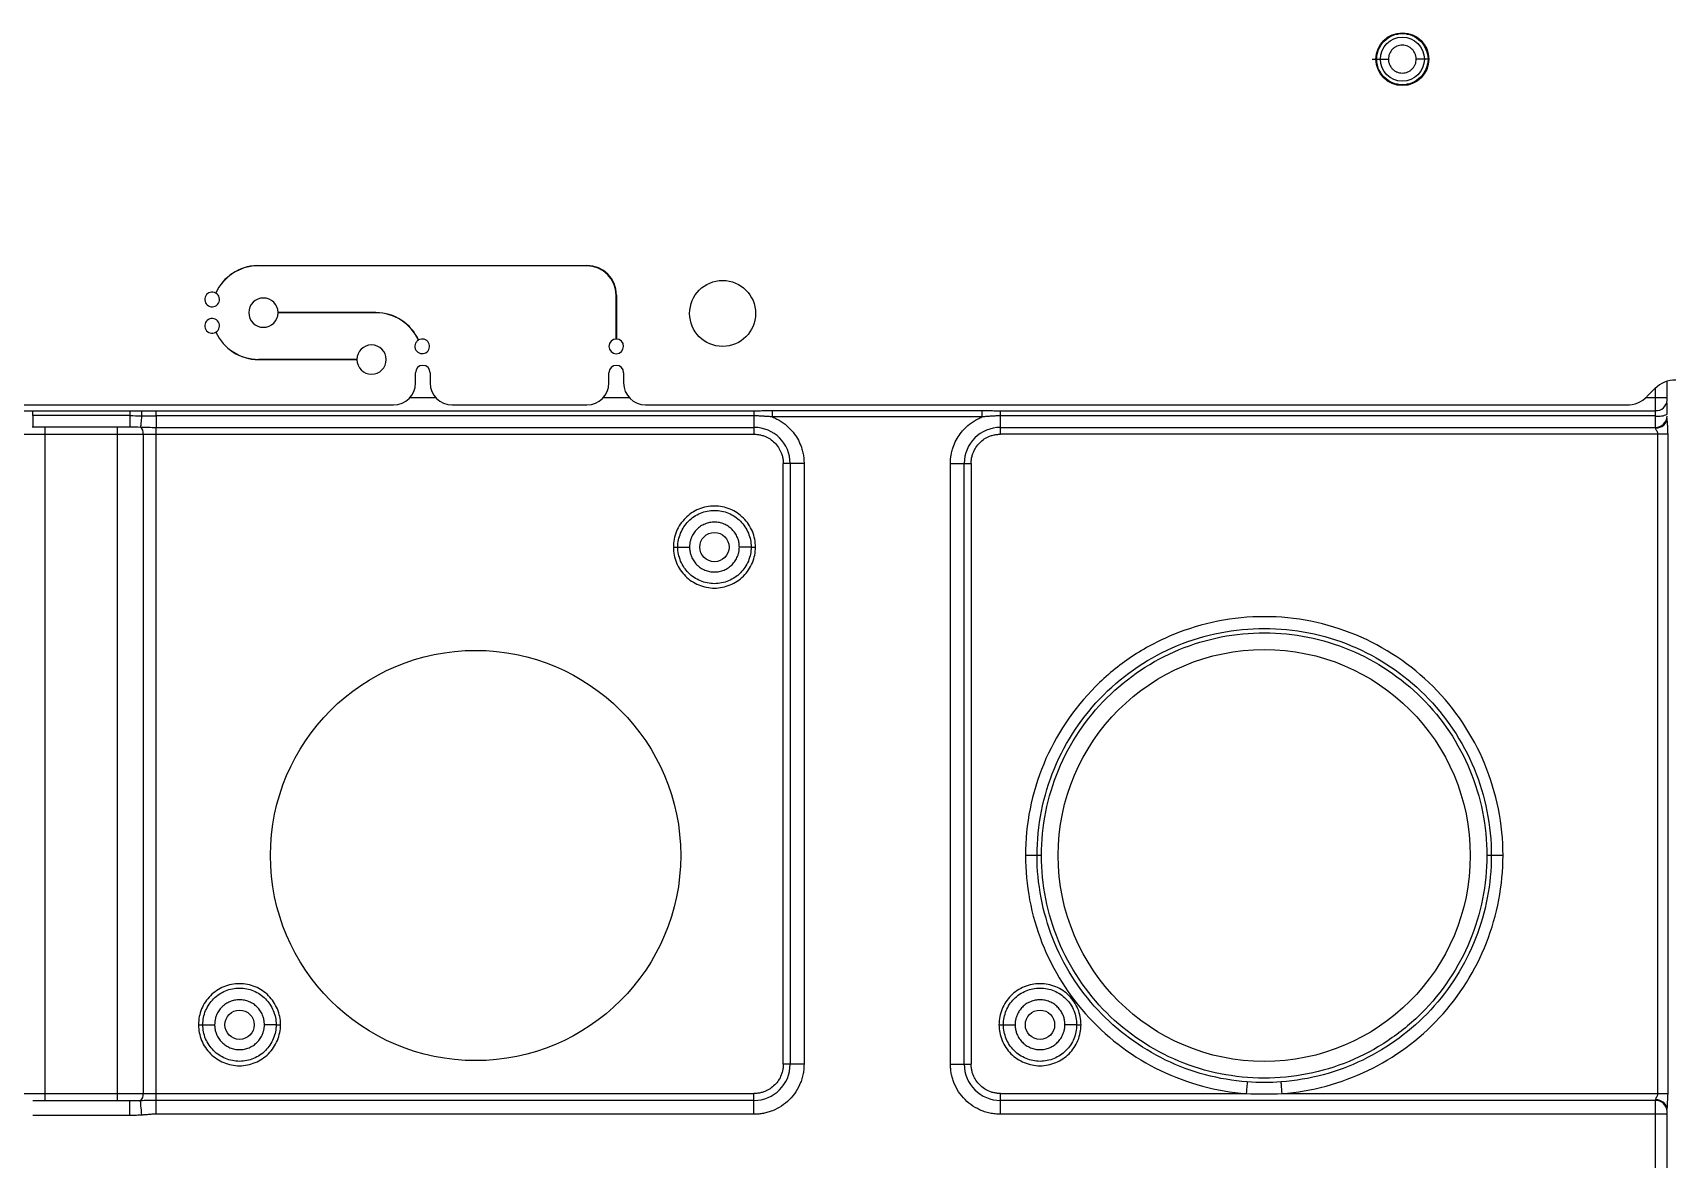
# Model space of a CAD drawing. Header units: millimetres. Extents: x -1 to 1576, y 30 to 633.
# Drawn here: x 679.6 to 791.5, y 482.1 to 559 of the extents above; entities that cross this region are included whole.
import ezdxf

# ---------------------------------------------------------------- set-up
doc = ezdxf.new("R2010")
doc.units = ezdxf.units.MM

msp = doc.modelspace()

# ---------------------------------------------------------------- linework, layer by layer
at = {"color": 7, "linetype": 'Continuous', "lineweight": 25}
for p, q in [((694.95, 543.08), (717.46, 543.08)), ((717.46, 543.07), (694.95, 543.07)), ((719.46, 538.07), (719.46, 541.07)), ((719.47, 541.07), (719.47, 538.07)), ((696.38, 539.88), (703.06, 539.88)), ((703.06, 539.87), (696.38, 539.87)), ((695.04, 536.68), (701.76, 536.68)), ((701.76, 536.67), (695.04, 536.67)), ((705.76, 535.07), (705.76, 535.77)), ((706.76, 535.77), (706.76, 535.07)), ((718.96, 535.07), (718.96, 535.77)), ((719.96, 535.77), (719.96, 535.07)), ((789.82, 534.16), (790.35, 534.69)), ((790.38, 531.99), (790.38, 534.72)), ((791.18, 533.89), (791.18, 535.19)), ((613.82, 533.57), (704.26, 533.57)), ((705.38, 534.07), (707.14, 534.07)), ((708.26, 533.57), (717.46, 533.57)), ((718.58, 534.07), (720.34, 534.07)), ((721.46, 533.57), (788.41, 533.57)), ((789.73, 534.07), (791.18, 534.07)), ((679.64, 533.17), (686.26, 533.17)), ((679.64, 532.84), (679.64, 533.17)), ((686.26, 532.84), (679.64, 532.84)), ((688.05, 533.18), (728.86, 533.18)), ((728.86, 532.82), (688.05, 532.82)), ((728.86, 532.82), (728.86, 531.57)), ((730.12, 533.19), (744.42, 533.19)), ((744.42, 532.75), (730.12, 532.75)), ((745.68, 533.18), (790.38, 533.18)), ((790.38, 532.82), (745.68, 532.82)), ((745.68, 531.57), (745.68, 532.82)), ((637.04, 531.57), (728.86, 531.57)), ((679.59, 532.07), (679.64, 532.08)), ((679.64, 532.07), (686.26, 532.07)), ((680.47, 532.07), (680.47, 486.07)), ((685.43, 486.07), (685.43, 532.07)), ((686.26, 532.09), (686.36, 532.07)), ((687.18, 531.57), (687.18, 486.57)), ((688.05, 532.04), (728.86, 532.04)), ((688.05, 486.1), (688.05, 532.04)), ((745.68, 532.04), (790.38, 532.04)), ((790.53, 531.57), (745.68, 531.57)), ((790.53, 531.57), (790.53, 486.57)), ((791.24, 486.57), (791.24, 531.57)), ((732.28, 529.57), (730.86, 529.57)), ((730.86, 488.57), (730.86, 529.57)), ((731.33, 529.57), (731.33, 488.57)), ((732.28, 529.57), (732.28, 488.57)), ((742.27, 488.57), (742.27, 529.57)), ((742.27, 529.57), (743.68, 529.57)), ((743.21, 488.57), (743.21, 529.57)), ((743.68, 529.57), (743.68, 488.57)), ((732.28, 488.57), (730.86, 488.57)), ((742.27, 488.57), (743.68, 488.57)), ((637.04, 486.57), (728.86, 486.57)), ((728.86, 485.16), (728.86, 486.57)), ((745.68, 485.16), (745.68, 486.57)), ((745.68, 486.57), (762.46, 486.57)), ((764.9, 486.57), (790.53, 486.57)), ((686.26, 486.07), (679.64, 486.07)), ((686.31, 486.07), (686.26, 486.07)), ((728.86, 486.1), (688.05, 486.1)), ((790.38, 486.1), (745.68, 486.1)), ((790.38, 477.97), (790.38, 486.15)), ((791.18, 485.48), (791.2, 485.73)), ((791.18, 478.78), (791.18, 485.35)), ((686.26, 485.07), (679.64, 485.07)), ((728.86, 485.16), (688.05, 485.16)), ((791.18, 485.16), (745.68, 485.16))]:
    msp.add_line(p, q, dxfattribs=at)
for centre, radius in [((773.11, 557.17), 1.8), ((726.72, 539.82), 2.25), ((709.86, 502.82), 14), ((763.68, 502.82), 14.06)]:
    msp.add_circle(centre, radius, dxfattribs=at)
at = {"color": 141}
for centre, radius in [((773.11, 557.17), 1.5), ((726.16, 523.87), 1), ((693.75, 491.27), 1), ((748.38, 491.27), 1)]:
    msp.add_circle(centre, radius, dxfattribs=at)
at = {"color": 7, "linetype": 'Continuous', "lineweight": 25}
for centre, radius, start, end in [((695.04, 539.87), 3.21, 91.5822, 155.3856), ((695.04, 539.87), 3.2, 91.5847, 155.403), ((717.46, 541.07), 2.01, 0, 90), ((717.46, 541.07), 1.99, 360, 90), ((691.88, 540.77), 0.5, 60.3991, 59.2477), ((695.38, 539.87), 1, 0.2862, 359.7133), ((691.88, 538.97), 0.5, 300.73, 299.5792), ((703.06, 536.67), 3.2, 24.6158, 89.9998), ((703.06, 536.67), 3.19, 24.5983, 89.9998), ((695.04, 539.87), 3.2, 204.6089, 269.9998), ((695.04, 539.87), 3.19, 204.5914, 269.9998), ((706.22, 537.57), 0.5, 120.7513, 119.6), ((719.46, 537.57), 0.5, 90.573, 89.427), ((702.76, 536.67), 1, 180.286, 179.7136), ((706.26, 535.77), 0.5, 360, 180), ((719.46, 535.77), 0.5, 360, 180), ((704.26, 535.07), 1.5, 270, 360), ((708.26, 535.07), 1.5, 180, 270), ((717.46, 535.07), 1.5, 270, 360), ((721.46, 535.07), 1.5, 180, 270), ((791.77, 533.27), 2, 90, 135), ((788.41, 535.57), 2, 270, 315), ((790.42, 533.94), 0.76, 266.9135, 356.5385), ((790.58, 534.11), 1.31, 261.4434, 297.6213), ((790.4, 532.82), 0.778, 268.3635, 358.2642), ((686.62, 531.65), 0.562, 352.1767, 47.5651), ((728.86, 529.57), 2.47, 0, 90), ((745.68, 529.57), 2.47, 90, 180), ((728.86, 488.57), 2.47, 270, 360), ((745.68, 488.57), 2.47, 180, 270), ((686.62, 486.5), 0.562, 312.435, 7.8232), ((790.4, 485.32), 0.778, 1.7358, 91.6365)]:
    msp.add_arc(centre, radius, start, end, dxfattribs=at)
for points, knots in [([(771.36, 557.17), (771.36, 557.4), (771.4, 557.63), (771.58, 558.05), (771.71, 558.25), (772.03, 558.57), (772.22, 558.7), (772.65, 558.88), (772.88, 558.92), (773.34, 558.92), (773.56, 558.88), (773.99, 558.7), (774.18, 558.57), (774.51, 558.25), (774.63, 558.05), (774.81, 557.63), (774.86, 557.4), (774.86, 557.17)], [0, 0, 0, 0, 0.125, 0.125, 0.25, 0.25, 0.375, 0.375, 0.5, 0.5, 0.625, 0.625, 0.75, 0.75, 0.875, 0.875, 1, 1, 1, 1]), ([(774.06, 557.17), (774.06, 557.2), (774.05, 557.27), (774.04, 557.36), (774.02, 557.45), (773.97, 557.57), (773.9, 557.7), (773.78, 557.85), (773.64, 557.97), (773.42, 558.09), (773.11, 558.15), (772.79, 558.09), (772.57, 557.97), (772.43, 557.85), (772.31, 557.7), (772.22, 557.54), (772.17, 557.36), (772.16, 557.24), (772.16, 557.17)], [0, 0, 0, 0, 0.031457, 0.062629, 0.093823, 0.125343, 0.187791, 0.250424, 0.312874, 0.375501, 0.500073, 0.624645, 0.687092, 0.749723, 0.812175, 0.874803, 0.937354, 1, 1, 1, 1]), ([(771.06, 557.17), (771.13, 557.17), (771.21, 557.17), (771.32, 557.17), (771.36, 557.17), (771.36, 557.17)], [0, 0, 0, 0, 0.5, 0.5, 1, 1, 1, 1]), ([(771.06, 557.17), (771.13, 557.17), (771.21, 557.17), (771.32, 557.17), (771.36, 557.17), (771.36, 557.17)], [0, 0, 0, 0, 0.5, 0.5, 1, 1, 1, 1]), ([(771.36, 557.17), (771.36, 557.17), (771.44, 557.17), (771.74, 557.17), (771.95, 557.17), (772.16, 557.17)], [0, 0, 0, 0, 0.5, 0.5, 1, 1, 1, 1]), ([(774.86, 557.17), (774.86, 556.94), (774.81, 556.71), (774.63, 556.29), (774.51, 556.1), (774.18, 555.77), (773.99, 555.64), (773.56, 555.47), (773.34, 555.42), (772.88, 555.42), (772.65, 555.47), (772.22, 555.64), (772.03, 555.77), (771.71, 556.1), (771.58, 556.29), (771.4, 556.71), (771.36, 556.94), (771.36, 557.17)], [0, 0, 0, 0, 0.125, 0.125, 0.25, 0.25, 0.375, 0.375, 0.5, 0.5, 0.625, 0.625, 0.75, 0.75, 0.875, 0.875, 1, 1, 1, 1]), ([(772.16, 557.17), (772.16, 557.14), (772.16, 557.08), (772.17, 556.99), (772.2, 556.9), (772.24, 556.78), (772.31, 556.64), (772.43, 556.5), (772.57, 556.38), (772.79, 556.26), (773.11, 556.2), (773.42, 556.26), (773.64, 556.38), (773.78, 556.5), (773.9, 556.64), (773.99, 556.81), (774.05, 556.99), (774.05, 557.11), (774.06, 557.17)], [0, 0, 0, 0, 0.031456, 0.062628, 0.09382, 0.12534, 0.187786, 0.250416, 0.312865, 0.375491, 0.500071, 0.624648, 0.687096, 0.749729, 0.81218, 0.874806, 0.937355, 1, 1, 1, 1]), ([(774.86, 557.17), (774.86, 557.17), (774.77, 557.17), (774.47, 557.17), (774.27, 557.17), (774.06, 557.17)], [0, 0, 0, 0, 0.5, 0.5, 1, 1, 1, 1]), ([(791.18, 532.95), (791.18, 533.05), (791.18, 533.25), (791.18, 533.51), (791.18, 533.65), (791.18, 533.72)], [0, 0, 0, 0, 0.339401, 0.679099, 1, 1, 1, 1]), ([(678.85, 533.18), (678.97, 533.18), (679.23, 533.17), (679.49, 533.17), (679.64, 533.17)], [0, 0, 0, 0, 0.452244, 1, 1, 1, 1]), ([(679.64, 532.84), (679.64, 532.62), (679.64, 532.43), (679.64, 532.15), (679.64, 532.07), (679.64, 532.07)], [0, 0, 0, 0, 0.5, 0.5, 1, 1, 1, 1]), ([(686.26, 533.17), (686.41, 533.17), (686.67, 533.17), (686.93, 533.18), (687.05, 533.18)], [0, 0, 0, 0, 0.548125, 1, 1, 1, 1]), ([(686.26, 532.84), (686.26, 532.62), (686.26, 532.43), (686.26, 532.15), (686.26, 532.07), (686.26, 532.07)], [0, 0, 0, 0, 0.5, 0.5, 1, 1, 1, 1]), ([(687.06, 532.83), (687.05, 532.64), (687.03, 532.46), (687.01, 532.19), (687, 532.1), (687, 532.06)], [0, 0, 0, 0, 0.5, 0.5, 1, 1, 1, 1]), ([(687.05, 533.18), (687.25, 533.18), (687.58, 533.18), (687.91, 533.18), (688.05, 533.18)], [0, 0, 0, 0, 0.580575, 1, 1, 1, 1]), ([(688.05, 532.82), (688.05, 532.64), (688.05, 532.48), (688.05, 532.21), (688.05, 532.1), (688.05, 532.04)], [0, 0, 0, 0, 0.5, 0.5, 1, 1, 1, 1]), ([(728.86, 533.18), (728.95, 533.18), (729.16, 533.18), (729.5, 533.18), (729.82, 533.19), (730.04, 533.19), (730.12, 533.19)], [0, 0, 0, 0, 0.221378, 0.492164, 0.7995, 1, 1, 1, 1]), ([(730.12, 532.75), (730.03, 532.76), (729.86, 532.78), (729.61, 532.79), (729.36, 532.81), (729.11, 532.82), (728.94, 532.82), (728.86, 532.82)], [0, 0, 0, 0, 0.206312, 0.408164, 0.606837, 0.80366, 1, 1, 1, 1]), ([(730.12, 532.75), (730.12, 532.84), (730.12, 532.93), (730.12, 533.08), (730.12, 533.15), (730.12, 533.19)], [0, 0, 0, 0, 0.5, 0.5, 1, 1, 1, 1]), ([(730.12, 532.75), (730.17, 532.73), (730.27, 532.68), (730.42, 532.61), (730.57, 532.53), (730.71, 532.45), (730.85, 532.35), (731.07, 532.18), (731.37, 531.91), (731.7, 531.5), (731.96, 531.05), (732.12, 530.62), (732.22, 530.23), (732.27, 529.9), (732.27, 529.68), (732.28, 529.57)], [0, 0, 0, 0, 0.040883, 0.08158, 0.122187, 0.162802, 0.203521, 0.244441, 0.372171, 0.500035, 0.627766, 0.75563, 0.837187, 0.918385, 1, 1, 1, 1]), ([(742.27, 529.57), (742.27, 529.63), (742.27, 529.74), (742.28, 529.9), (742.3, 530.07), (742.33, 530.23), (742.37, 530.39), (742.44, 530.67), (742.59, 531.05), (742.85, 531.5), (743.17, 531.91), (743.51, 532.22), (743.83, 532.45), (744.12, 532.62), (744.32, 532.7), (744.42, 532.75)], [0, 0, 0, 0, 0.040883, 0.08158, 0.122187, 0.162802, 0.203521, 0.244441, 0.372171, 0.500035, 0.627766, 0.75563, 0.837187, 0.918385, 1, 1, 1, 1]), ([(744.42, 533.19), (744.51, 533.19), (744.72, 533.19), (745.05, 533.18), (745.38, 533.18), (745.59, 533.18), (745.68, 533.18)], [0, 0, 0, 0, 0.200515, 0.50786, 0.778848, 1, 1, 1, 1]), ([(744.42, 533.19), (744.42, 533.15), (744.42, 533.08), (744.42, 532.93), (744.42, 532.84), (744.42, 532.75)], [0, 0, 0, 0, 0.5, 0.5, 1, 1, 1, 1]), ([(745.68, 532.82), (745.58, 532.82), (745.37, 532.82), (745.06, 532.8), (744.74, 532.78), (744.53, 532.76), (744.42, 532.75)], [0, 0, 0, 0, 0.245457, 0.492199, 0.742868, 1, 1, 1, 1]), ([(790.38, 531.99), (790.59, 531.99), (790.8, 532.07), (791.1, 532.32), (791.18, 532.49), (791.18, 532.67)], [0, 0, 0, 0, 0.5, 0.5, 1, 1, 1, 1]), ([(791.24, 531.57), (791.24, 531.77), (791.23, 531.96), (791.21, 532.24), (791.2, 532.33), (791.19, 532.51), (791.18, 532.59), (791.18, 532.67)], [0, 0, 0, 0, 0.5, 0.5, 0.75, 0.75, 1, 1, 1, 1]), ([(728.86, 531.57), (728.9, 531.57), (728.99, 531.57), (729.11, 531.56), (729.24, 531.54), (729.36, 531.51), (729.48, 531.48), (729.69, 531.4), (729.97, 531.26), (730.28, 531), (730.54, 530.68), (730.71, 530.36), (730.8, 530.07), (730.85, 529.82), (730.86, 529.66), (730.86, 529.57)], [0, 0, 0, 0, 0.040276, 0.080243, 0.120058, 0.159883, 0.199877, 0.240199, 0.370043, 0.500057, 0.629901, 0.759916, 0.840121, 0.919721, 1, 1, 1, 1]), ([(743.68, 529.57), (743.68, 529.62), (743.68, 529.7), (743.7, 529.82), (743.71, 529.95), (743.74, 530.07), (743.78, 530.19), (743.85, 530.4), (744, 530.68), (744.26, 531), (744.57, 531.26), (744.89, 531.42), (745.18, 531.52), (745.43, 531.56), (745.6, 531.57), (745.68, 531.57)], [0, 0, 0, 0, 0.040276, 0.080243, 0.120058, 0.159883, 0.199877, 0.240199, 0.370043, 0.500057, 0.629901, 0.759916, 0.840121, 0.919721, 1, 1, 1, 1]), ([(790.38, 531.99), (790.38, 531.97), (790.4, 531.93), (790.43, 531.86), (790.45, 531.83), (790.5, 531.72), (790.53, 531.65), (790.53, 531.57)], [0, 0, 0, 0, 0.25, 0.25, 0.5, 0.5, 1, 1, 1, 1]), ([(791.24, 531.57), (791.17, 531.57), (791.07, 531.57), (790.82, 531.57), (790.67, 531.57), (790.53, 531.57)], [0, 0, 0, 0, 0.5, 0.5, 1, 1, 1, 1]), ([(728.96, 523.87), (728.96, 524.24), (728.89, 524.61), (728.61, 525.28), (728.4, 525.59), (727.88, 526.11), (727.57, 526.32), (726.89, 526.6), (726.53, 526.67), (725.79, 526.67), (725.43, 526.6), (724.75, 526.32), (724.44, 526.11), (723.92, 525.59), (723.71, 525.28), (723.43, 524.61), (723.36, 524.24), (723.36, 523.87)], [0, 0, 0, 0, 0.125, 0.125, 0.25, 0.25, 0.375, 0.375, 0.5, 0.5, 0.625, 0.625, 0.75, 0.75, 0.875, 0.875, 1, 1, 1, 1]), ([(723.66, 523.87), (723.66, 524.2), (723.73, 524.53), (723.98, 525.13), (724.16, 525.41), (724.62, 525.87), (724.9, 526.06), (725.51, 526.31), (725.83, 526.37), (726.49, 526.37), (726.82, 526.31), (727.42, 526.06), (727.7, 525.87), (728.16, 525.41), (728.35, 525.13), (728.6, 524.53), (728.66, 524.2), (728.66, 523.87)], [0, 0, 0, 0, 0.125, 0.125, 0.25, 0.25, 0.375, 0.375, 0.5, 0.5, 0.625, 0.625, 0.75, 0.75, 0.875, 0.875, 1, 1, 1, 1]), ([(727.86, 523.87), (727.86, 523.92), (727.86, 524.01), (727.84, 524.14), (727.82, 524.27), (727.78, 524.4), (727.71, 524.59), (727.58, 524.82), (727.37, 525.08), (727.11, 525.3), (726.82, 525.45), (726.5, 525.55), (726.16, 525.58), (725.83, 525.55), (725.51, 525.45), (725.21, 525.3), (724.95, 525.08), (724.74, 524.82), (724.6, 524.56), (724.51, 524.31), (724.47, 524.1), (724.46, 523.95), (724.46, 523.87)], [0, 0, 0, 0, 0.025179, 0.05013, 0.075011, 0.099978, 0.125186, 0.187587, 0.250092, 0.312501, 0.37501, 0.437474, 0.50004, 0.562505, 0.625066, 0.687464, 0.749971, 0.812374, 0.874873, 0.916678, 0.958145, 1, 1, 1, 1]), ([(723.36, 523.87), (723.44, 523.87), (723.52, 523.87), (723.63, 523.87), (723.66, 523.87), (723.66, 523.87)], [0, 0, 0, 0, 0.5, 0.5, 1, 1, 1, 1]), ([(723.36, 523.87), (723.36, 523.51), (723.43, 523.14), (723.71, 522.46), (723.92, 522.15), (724.44, 521.63), (724.75, 521.43), (725.43, 521.15), (725.79, 521.07), (726.53, 521.07), (726.89, 521.15), (727.57, 521.43), (727.88, 521.63), (728.4, 522.15), (728.61, 522.46), (728.89, 523.14), (728.96, 523.51), (728.96, 523.87)], [0, 0, 0, 0, 0.125, 0.125, 0.25, 0.25, 0.375, 0.375, 0.5, 0.5, 0.625, 0.625, 0.75, 0.75, 0.875, 0.875, 1, 1, 1, 1]), ([(728.66, 523.87), (728.66, 523.55), (728.6, 523.22), (728.35, 522.61), (728.16, 522.34), (727.7, 521.87), (727.42, 521.69), (726.82, 521.44), (726.49, 521.37), (725.83, 521.37), (725.51, 521.44), (724.9, 521.69), (724.62, 521.87), (724.16, 522.34), (723.98, 522.61), (723.73, 523.22), (723.66, 523.55), (723.66, 523.87)], [0, 0, 0, 0, 0.125, 0.125, 0.25, 0.25, 0.375, 0.375, 0.5, 0.5, 0.625, 0.625, 0.75, 0.75, 0.875, 0.875, 1, 1, 1, 1]), ([(723.66, 523.87), (723.66, 523.87), (723.75, 523.87), (724.04, 523.87), (724.25, 523.87), (724.46, 523.87)], [0, 0, 0, 0, 0.5, 0.5, 1, 1, 1, 1]), ([(724.46, 523.87), (724.46, 523.83), (724.46, 523.74), (724.48, 523.61), (724.51, 523.48), (724.54, 523.35), (724.61, 523.16), (724.74, 522.92), (724.95, 522.66), (725.21, 522.45), (725.51, 522.29), (725.83, 522.19), (726.16, 522.16), (726.49, 522.19), (726.82, 522.29), (727.11, 522.45), (727.37, 522.66), (727.58, 522.92), (727.72, 523.19), (727.81, 523.43), (727.85, 523.65), (727.86, 523.8), (727.86, 523.87)], [0, 0, 0, 0, 0.025108, 0.050018, 0.074887, 0.09987, 0.125122, 0.187514, 0.250079, 0.312484, 0.374988, 0.437452, 0.500017, 0.562482, 0.625047, 0.687453, 0.749962, 0.812367, 0.874868, 0.916676, 0.958145, 1, 1, 1, 1]), ([(728.66, 523.87), (728.66, 523.87), (728.57, 523.87), (728.28, 523.87), (728.07, 523.87), (727.86, 523.87)], [0, 0, 0, 0, 0.5, 0.5, 1, 1, 1, 1]), ([(728.66, 523.87), (728.66, 523.87), (728.69, 523.87), (728.8, 523.87), (728.88, 523.87), (728.96, 523.87)], [0, 0, 0, 0, 0.5, 0.5, 1, 1, 1, 1]), ([(779.98, 502.82), (779.98, 503.89), (779.87, 504.96), (779.45, 507.05), (779.14, 508.08), (777.92, 511.03), (776.71, 512.84), (773.7, 515.85), (771.89, 517.06), (767.96, 518.69), (765.83, 519.12), (762.63, 519.12), (761.56, 519.02), (759.47, 518.6), (758.44, 518.29), (756.47, 517.47), (755.52, 516.97), (753.75, 515.79), (752.92, 515.11), (750.65, 512.84), (749.45, 511.03), (748.22, 508.08), (747.91, 507.05), (747.49, 504.96), (747.39, 503.89), (747.39, 502.82)], [0, 0, 0, 0, 0.0625, 0.0625, 0.125, 0.125, 0.25, 0.25, 0.375, 0.375, 0.5, 0.5, 0.5625, 0.5625, 0.625, 0.625, 0.6875, 0.6875, 0.75, 0.75, 0.875, 0.875, 0.9375, 0.9375, 1, 1, 1, 1]), ([(748.18, 502.82), (748.18, 503.84), (748.28, 504.85), (748.68, 506.84), (748.97, 507.82), (750.14, 510.63), (751.29, 512.35), (754.16, 515.22), (755.88, 516.37), (759.64, 517.92), (761.67, 518.32), (765.72, 518.32), (767.75, 517.92), (771.49, 516.36), (773.21, 515.21), (776.07, 512.35), (777.22, 510.63), (778.39, 507.82), (778.68, 506.84), (779.08, 504.85), (779.18, 503.84), (779.18, 502.82)], [0, 0, 0, 0, 0.0625, 0.0625, 0.125, 0.125, 0.25, 0.25, 0.375, 0.375, 0.5, 0.5, 0.625, 0.625, 0.75, 0.75, 0.875, 0.875, 0.9375, 0.9375, 1, 1, 1, 1]), ([(748.48, 502.82), (748.48, 504.82), (748.88, 506.81), (750.4, 510.49), (751.53, 512.17), (754.35, 514.99), (756.04, 516.11), (758.8, 517.25), (759.76, 517.54), (761.71, 517.93), (762.71, 518.02), (765.69, 518.02), (767.68, 517.62), (771.34, 516.1), (773.03, 514.97), (775.84, 512.16), (776.96, 510.48), (778.1, 507.72), (778.39, 506.77), (778.78, 504.82), (778.88, 503.82), (778.88, 502.82)], [0, 0, 0, 0, 0.125, 0.125, 0.25, 0.25, 0.375, 0.375, 0.4375, 0.4375, 0.5, 0.5, 0.625, 0.625, 0.75, 0.75, 0.875, 0.875, 0.9375, 0.9375, 1, 1, 1, 1]), ([(747.39, 502.82), (747.39, 500.79), (747.77, 498.76), (749.26, 494.97), (750.36, 493.22), (753.12, 490.25), (754.78, 489.02), (758.44, 487.26), (760.43, 486.73), (762.46, 486.57)], [0, 0, 0, 0, 0.25, 0.25, 0.5, 0.5, 0.75, 0.75, 1, 1, 1, 1]), ([(748.18, 502.82), (748.16, 502.82), (748.07, 502.82), (747.78, 502.82), (747.58, 502.82), (747.39, 502.82)], [0, 0, 0, 0, 0.5, 0.5, 1, 1, 1, 1]), ([(762.52, 487.37), (760.59, 487.51), (758.69, 488.02), (755.22, 489.7), (753.64, 490.86), (751.01, 493.69), (749.96, 495.36), (748.55, 498.96), (748.18, 500.89), (748.18, 502.82)], [0, 0, 0, 0, 0.25, 0.25, 0.5, 0.5, 0.75, 0.75, 1, 1, 1, 1]), ([(748.48, 502.82), (748.41, 502.82), (748.33, 502.82), (748.22, 502.82), (748.19, 502.82), (748.18, 502.82)], [0, 0, 0, 0, 0.5, 0.5, 1, 1, 1, 1]), ([(778.88, 502.82), (778.88, 500.83), (778.48, 498.84), (776.96, 495.16), (775.83, 493.47), (773.72, 491.36), (772.94, 490.73), (771.28, 489.62), (770.4, 489.15), (767.64, 488.01), (765.65, 487.62), (761.67, 487.63), (759.69, 488.02), (756.02, 489.55), (754.34, 490.67), (751.53, 493.48), (750.4, 495.17), (749.26, 497.92), (748.97, 498.88), (748.58, 500.83), (748.48, 501.83), (748.48, 502.82)], [0, 0, 0, 0, 0.125, 0.125, 0.25, 0.25, 0.3125, 0.3125, 0.375, 0.375, 0.5, 0.5, 0.625, 0.625, 0.75, 0.75, 0.875, 0.875, 0.9375, 0.9375, 1, 1, 1, 1]), ([(779.18, 502.82), (779.18, 500.89), (778.81, 498.96), (777.4, 495.36), (776.36, 493.7), (773.73, 490.87), (772.15, 489.7), (768.67, 488.02), (766.77, 487.51), (764.84, 487.37)], [0, 0, 0, 0, 0.25, 0.25, 0.5, 0.5, 0.75, 0.75, 1, 1, 1, 1]), ([(764.9, 486.57), (766.93, 486.73), (768.92, 487.26), (772.58, 489.02), (774.25, 490.25), (777.01, 493.23), (778.11, 494.98), (779.59, 498.76), (779.98, 500.79), (779.98, 502.82)], [0, 0, 0, 0, 0.25, 0.25, 0.5, 0.5, 0.75, 0.75, 1, 1, 1, 1]), ([(779.18, 502.82), (779.17, 502.82), (779.14, 502.82), (779.03, 502.82), (778.95, 502.82), (778.88, 502.82)], [0, 0, 0, 0, 0.5, 0.5, 1, 1, 1, 1]), ([(779.98, 502.82), (779.78, 502.82), (779.58, 502.82), (779.29, 502.82), (779.2, 502.82), (779.18, 502.82)], [0, 0, 0, 0, 0.5, 0.5, 1, 1, 1, 1]), ([(696.55, 491.27), (696.55, 491.64), (696.47, 492.01), (696.19, 492.68), (695.99, 492.99), (695.47, 493.51), (695.16, 493.72), (694.48, 494), (694.11, 494.07), (693.38, 494.07), (693.01, 494), (692.34, 493.72), (692.03, 493.51), (691.51, 492.99), (691.3, 492.68), (691.02, 492.01), (690.95, 491.64), (690.95, 491.27)], [0, 0, 0, 0, 0.125, 0.125, 0.25, 0.25, 0.375, 0.375, 0.5, 0.5, 0.625, 0.625, 0.75, 0.75, 0.875, 0.875, 1, 1, 1, 1]), ([(691.25, 491.27), (691.25, 491.6), (691.31, 491.93), (691.56, 492.53), (691.75, 492.81), (692.21, 493.27), (692.49, 493.46), (693.09, 493.71), (693.42, 493.77), (694.08, 493.77), (694.4, 493.71), (695.01, 493.46), (695.28, 493.27), (695.75, 492.81), (695.93, 492.53), (696.18, 491.93), (696.25, 491.6), (696.25, 491.27)], [0, 0, 0, 0, 0.125, 0.125, 0.25, 0.25, 0.375, 0.375, 0.5, 0.5, 0.625, 0.625, 0.75, 0.75, 0.875, 0.875, 1, 1, 1, 1]), ([(751.18, 491.27), (751.18, 491.64), (751.11, 492.01), (750.83, 492.68), (750.62, 492.99), (750.1, 493.51), (749.79, 493.72), (749.11, 494), (748.75, 494.07), (748.01, 494.07), (747.65, 494), (746.97, 493.72), (746.66, 493.51), (746.14, 492.99), (745.93, 492.68), (745.65, 492.01), (745.58, 491.64), (745.58, 491.27)], [0, 0, 0, 0, 0.125, 0.125, 0.25, 0.25, 0.375, 0.375, 0.5, 0.5, 0.625, 0.625, 0.75, 0.75, 0.875, 0.875, 1, 1, 1, 1]), ([(745.88, 491.27), (745.88, 491.6), (745.95, 491.93), (746.2, 492.53), (746.38, 492.81), (746.84, 493.27), (747.12, 493.46), (747.73, 493.71), (748.05, 493.77), (748.71, 493.77), (749.04, 493.71), (749.64, 493.46), (749.92, 493.27), (750.38, 492.81), (750.57, 492.53), (750.82, 491.93), (750.88, 491.6), (750.88, 491.27)], [0, 0, 0, 0, 0.125, 0.125, 0.25, 0.25, 0.375, 0.375, 0.5, 0.5, 0.625, 0.625, 0.75, 0.75, 0.875, 0.875, 1, 1, 1, 1]), ([(695.45, 491.27), (695.45, 491.32), (695.44, 491.41), (695.43, 491.54), (695.4, 491.67), (695.37, 491.8), (695.3, 491.99), (695.17, 492.22), (694.96, 492.48), (694.7, 492.7), (694.4, 492.85), (694.08, 492.95), (693.75, 492.98), (693.41, 492.95), (693.09, 492.85), (692.8, 492.7), (692.54, 492.48), (692.32, 492.22), (692.18, 491.96), (692.1, 491.71), (692.06, 491.5), (692.05, 491.35), (692.05, 491.27)], [0, 0, 0, 0, 0.025179, 0.05013, 0.075011, 0.099978, 0.125186, 0.187587, 0.250092, 0.312501, 0.375011, 0.437475, 0.50004, 0.562505, 0.625066, 0.687464, 0.749971, 0.812374, 0.874873, 0.916678, 0.958145, 1, 1, 1, 1]), ([(750.08, 491.27), (750.08, 491.32), (750.08, 491.41), (750.06, 491.54), (750.04, 491.67), (750, 491.8), (749.93, 491.99), (749.8, 492.22), (749.59, 492.48), (749.33, 492.7), (749.04, 492.85), (748.72, 492.95), (748.38, 492.98), (748.05, 492.95), (747.73, 492.85), (747.43, 492.7), (747.17, 492.48), (746.96, 492.22), (746.82, 491.96), (746.73, 491.71), (746.69, 491.5), (746.68, 491.35), (746.68, 491.27)], [0, 0, 0, 0, 0.025179, 0.05013, 0.075011, 0.099978, 0.125186, 0.187587, 0.250092, 0.312501, 0.37501, 0.437474, 0.50004, 0.562505, 0.625066, 0.687464, 0.749971, 0.812374, 0.874873, 0.916678, 0.958145, 1, 1, 1, 1]), ([(690.95, 491.27), (690.95, 490.91), (691.02, 490.54), (691.3, 489.86), (691.51, 489.55), (692.03, 489.03), (692.34, 488.83), (693.01, 488.55), (693.38, 488.47), (694.11, 488.47), (694.48, 488.55), (695.16, 488.83), (695.47, 489.03), (695.99, 489.55), (696.19, 489.86), (696.47, 490.54), (696.55, 490.91), (696.55, 491.27)], [0, 0, 0, 0, 0.125, 0.125, 0.25, 0.25, 0.375, 0.375, 0.5, 0.5, 0.625, 0.625, 0.75, 0.75, 0.875, 0.875, 1, 1, 1, 1]), ([(690.95, 491.27), (691.03, 491.27), (691.1, 491.27), (691.22, 491.27), (691.25, 491.27), (691.25, 491.27)], [0, 0, 0, 0, 0.5, 0.5, 1, 1, 1, 1]), ([(696.25, 491.27), (696.25, 490.95), (696.18, 490.62), (695.93, 490.01), (695.75, 489.74), (695.28, 489.27), (695.01, 489.09), (694.4, 488.84), (694.08, 488.77), (693.42, 488.77), (693.09, 488.84), (692.49, 489.09), (692.21, 489.27), (691.75, 489.74), (691.56, 490.01), (691.31, 490.62), (691.25, 490.95), (691.25, 491.27)], [0, 0, 0, 0, 0.125, 0.125, 0.25, 0.25, 0.375, 0.375, 0.5, 0.5, 0.625, 0.625, 0.75, 0.75, 0.875, 0.875, 1, 1, 1, 1]), ([(691.25, 491.27), (691.25, 491.27), (691.33, 491.27), (691.63, 491.27), (691.84, 491.27), (692.05, 491.27)], [0, 0, 0, 0, 0.5, 0.5, 1, 1, 1, 1]), ([(691.25, 491.27), (691.25, 491.27), (691.33, 491.27), (691.63, 491.27), (691.84, 491.27), (692.05, 491.27)], [0, 0, 0, 0, 0.5, 0.5, 1, 1, 1, 1]), ([(692.05, 491.27), (692.05, 491.23), (692.05, 491.14), (692.07, 491.01), (692.09, 490.88), (692.13, 490.75), (692.2, 490.56), (692.32, 490.32), (692.54, 490.06), (692.8, 489.85), (693.09, 489.69), (693.41, 489.59), (693.75, 489.56), (694.08, 489.59), (694.4, 489.69), (694.7, 489.85), (694.96, 490.06), (695.17, 490.32), (695.31, 490.59), (695.39, 490.83), (695.44, 491.05), (695.45, 491.2), (695.45, 491.27)], [0, 0, 0, 0, 0.025108, 0.050018, 0.074887, 0.09987, 0.125122, 0.187514, 0.250079, 0.312484, 0.374988, 0.437452, 0.500017, 0.562482, 0.625047, 0.687453, 0.749962, 0.812367, 0.874868, 0.916676, 0.958145, 1, 1, 1, 1]), ([(696.25, 491.27), (696.25, 491.27), (696.16, 491.27), (695.87, 491.27), (695.66, 491.27), (695.45, 491.27)], [0, 0, 0, 0, 0.5, 0.5, 1, 1, 1, 1]), ([(696.25, 491.27), (696.25, 491.27), (696.28, 491.27), (696.39, 491.27), (696.47, 491.27), (696.55, 491.27)], [0, 0, 0, 0, 0.5, 0.5, 1, 1, 1, 1]), ([(745.58, 491.27), (745.66, 491.27), (745.74, 491.27), (745.85, 491.27), (745.88, 491.27), (745.88, 491.27)], [0, 0, 0, 0, 0.5, 0.5, 1, 1, 1, 1]), ([(745.58, 491.27), (745.58, 490.91), (745.65, 490.54), (745.93, 489.86), (746.14, 489.55), (746.66, 489.03), (746.97, 488.83), (747.65, 488.55), (748.01, 488.47), (748.75, 488.47), (749.11, 488.55), (749.79, 488.83), (750.1, 489.03), (750.62, 489.55), (750.83, 489.86), (751.11, 490.54), (751.18, 490.91), (751.18, 491.27)], [0, 0, 0, 0, 0.125, 0.125, 0.25, 0.25, 0.375, 0.375, 0.5, 0.5, 0.625, 0.625, 0.75, 0.75, 0.875, 0.875, 1, 1, 1, 1]), ([(750.88, 491.27), (750.88, 490.95), (750.82, 490.62), (750.57, 490.01), (750.38, 489.74), (749.92, 489.27), (749.64, 489.09), (749.04, 488.84), (748.71, 488.77), (748.05, 488.77), (747.73, 488.84), (747.12, 489.09), (746.84, 489.27), (746.38, 489.74), (746.2, 490.01), (745.95, 490.62), (745.88, 490.95), (745.88, 491.27)], [0, 0, 0, 0, 0.125, 0.125, 0.25, 0.25, 0.375, 0.375, 0.5, 0.5, 0.625, 0.625, 0.75, 0.75, 0.875, 0.875, 1, 1, 1, 1]), ([(745.88, 491.27), (745.88, 491.27), (745.97, 491.27), (746.26, 491.27), (746.47, 491.27), (746.68, 491.27)], [0, 0, 0, 0, 0.5, 0.5, 1, 1, 1, 1]), ([(746.68, 491.27), (746.68, 491.23), (746.68, 491.14), (746.7, 491.01), (746.73, 490.88), (746.76, 490.75), (746.83, 490.56), (746.96, 490.32), (747.17, 490.06), (747.43, 489.85), (747.73, 489.69), (748.05, 489.59), (748.38, 489.56), (748.71, 489.59), (749.04, 489.69), (749.33, 489.85), (749.59, 490.06), (749.8, 490.32), (749.94, 490.59), (750.03, 490.83), (750.07, 491.05), (750.08, 491.2), (750.08, 491.27)], [0, 0, 0, 0, 0.025108, 0.050018, 0.074887, 0.09987, 0.125122, 0.187514, 0.250079, 0.312484, 0.374988, 0.437452, 0.500017, 0.562482, 0.625047, 0.687453, 0.749962, 0.812367, 0.874868, 0.916676, 0.958145, 1, 1, 1, 1]), ([(750.88, 491.27), (750.88, 491.27), (750.79, 491.27), (750.5, 491.27), (750.29, 491.27), (750.08, 491.27)], [0, 0, 0, 0, 0.5, 0.5, 1, 1, 1, 1]), ([(750.88, 491.27), (750.88, 491.27), (750.79, 491.27), (750.5, 491.27), (750.29, 491.27), (750.08, 491.27)], [0, 0, 0, 0, 0.5, 0.5, 1, 1, 1, 1]), ([(750.88, 491.27), (750.88, 491.27), (750.91, 491.27), (751.02, 491.27), (751.1, 491.27), (751.18, 491.27)], [0, 0, 0, 0, 0.5, 0.5, 1, 1, 1, 1]), ([(732.28, 488.57), (732.27, 488.51), (732.27, 488.39), (732.26, 488.2), (732.23, 488.02), (732.2, 487.84), (732.15, 487.67), (732.1, 487.49), (731.98, 487.16), (731.74, 486.68), (731.29, 486.14), (730.75, 485.7), (730.24, 485.43), (729.81, 485.29), (729.5, 485.21), (729.18, 485.17), (728.97, 485.16), (728.86, 485.16)], [0, 0, 0, 0, 0.034552, 0.068858, 0.103016, 0.137128, 0.171294, 0.205615, 0.240191, 0.37006, 0.500029, 0.629897, 0.759866, 0.820152, 0.879909, 0.939678, 1, 1, 1, 1]), ([(730.86, 488.57), (730.86, 488.53), (730.86, 488.45), (730.85, 488.32), (730.83, 488.2), (730.8, 488.08), (730.76, 487.96), (730.69, 487.75), (730.55, 487.47), (730.28, 487.15), (729.97, 486.89), (729.65, 486.72), (729.36, 486.63), (729.11, 486.58), (728.95, 486.58), (728.86, 486.57)], [0, 0, 0, 0, 0.040276, 0.080243, 0.120058, 0.159883, 0.199877, 0.240199, 0.370043, 0.500057, 0.629901, 0.759916, 0.840121, 0.919721, 1, 1, 1, 1]), ([(745.68, 485.16), (745.62, 485.16), (745.5, 485.16), (745.31, 485.18), (745.13, 485.2), (744.95, 485.24), (744.77, 485.28), (744.6, 485.33), (744.26, 485.46), (743.79, 485.7), (743.25, 486.14), (742.81, 486.68), (742.54, 487.2), (742.4, 487.62), (742.32, 487.93), (742.28, 488.25), (742.27, 488.47), (742.27, 488.57)], [0, 0, 0, 0, 0.034552, 0.068858, 0.103016, 0.137128, 0.171294, 0.205615, 0.240191, 0.37006, 0.500029, 0.629897, 0.759866, 0.820152, 0.879909, 0.939678, 1, 1, 1, 1]), ([(745.68, 486.57), (745.64, 486.57), (745.55, 486.58), (745.43, 486.59), (745.31, 486.61), (745.18, 486.63), (745.06, 486.67), (744.86, 486.74), (744.57, 486.89), (744.26, 487.15), (744, 487.47), (743.83, 487.79), (743.74, 488.07), (743.69, 488.32), (743.68, 488.49), (743.68, 488.57)], [0, 0, 0, 0, 0.040276, 0.080243, 0.120058, 0.159883, 0.199877, 0.240199, 0.370043, 0.500057, 0.629901, 0.759916, 0.840121, 0.919721, 1, 1, 1, 1]), ([(762.52, 487.37), (762.52, 487.35), (762.51, 487.26), (762.49, 486.97), (762.47, 486.77), (762.46, 486.57)], [0, 0, 0, 0, 0.5, 0.5, 1, 1, 1, 1]), ([(764.9, 486.57), (764.89, 486.77), (764.87, 486.97), (764.85, 487.26), (764.84, 487.35), (764.84, 487.37)], [0, 0, 0, 0, 0.5, 0.5, 1, 1, 1, 1]), ([(790.53, 486.57), (790.53, 486.5), (790.5, 486.42), (790.45, 486.32), (790.43, 486.28), (790.4, 486.21), (790.38, 486.18), (790.38, 486.15)], [0, 0, 0, 0, 0.5, 0.5, 0.75, 0.75, 1, 1, 1, 1]), ([(790.53, 486.57), (790.67, 486.57), (790.82, 486.57), (791.07, 486.57), (791.17, 486.57), (791.24, 486.57)], [0, 0, 0, 0, 0.5, 0.5, 1, 1, 1, 1]), ([(791.2, 485.73), (791.2, 485.82), (791.22, 486.09), (791.23, 486.38), (791.24, 486.57)], [0, 0, 0, 0, 0.326958, 1, 1, 1, 1]), ([(686.26, 485.07), (686.26, 485.33), (686.26, 485.6), (686.26, 485.97), (686.26, 486.07), (686.26, 486.07)], [0, 0, 0, 0, 0.5, 0.5, 1, 1, 1, 1]), ([(687.08, 485.1), (687.06, 485.33), (687.04, 485.56), (687.01, 485.92), (687, 486.04), (687, 486.08)], [0, 0, 0, 0, 0.5, 0.5, 1, 1, 1, 1]), ([(688.05, 485.16), (688.05, 485.36), (688.05, 485.57), (688.05, 485.9), (688.05, 486.03), (688.05, 486.1)], [0, 0, 0, 0, 0.5, 0.5, 1, 1, 1, 1]), ([(791.18, 485.48), (791.18, 485.66), (791.1, 485.83), (790.8, 486.08), (790.59, 486.15), (790.38, 486.15)], [0, 0, 0, 0, 0.5, 0.5, 1, 1, 1, 1]), ([(791.17, 485.61), (791.17, 485.62), (791.17, 485.65), (791.19, 485.7), (791.19, 485.73)], [0, 0, 0, 0, 0.4673612, 1, 1, 1, 1]), ([(687.08, 485.1), (687.02, 485.09), (686.9, 485.09), (686.71, 485.08), (686.49, 485.07), (686.34, 485.07), (686.26, 485.07)], [0, 0, 0, 0, 0.207871, 0.443757, 0.707773, 1, 1, 1, 1]), ([(688.05, 485.16), (687.97, 485.16), (687.82, 485.16), (687.58, 485.14), (687.33, 485.12), (687.16, 485.11), (687.08, 485.1)], [0, 0, 0, 0, 0.232371, 0.485289, 0.737412, 1, 1, 1, 1])]:
    msp.add_open_spline(points, degree=3, knots=knots, dxfattribs=at)
for points in [[(686.26, 533.17), (686.26, 533.11), (686.26, 532.98), (686.26, 532.84)], [(686.26, 532.84), (686.53, 532.84), (686.79, 532.84), (687.06, 532.83)], [(687.05, 533.18), (687.06, 533.11), (687.06, 532.98), (687.06, 532.83)], [(687.06, 532.83), (687.4, 532.83), (687.73, 532.82), (688.05, 532.82)], [(688.05, 532.82), (688.05, 532.97), (688.05, 533.11), (688.05, 533.18)], [(728.86, 533.18), (728.86, 533.11), (728.86, 532.97), (728.86, 532.82)], [(745.68, 532.82), (745.68, 532.97), (745.68, 533.11), (745.68, 533.18)], [(686.26, 532.07), (686.52, 532.07), (686.76, 532.07), (687, 532.06)], [(687, 532.06), (687.32, 532.05), (687.69, 532.04), (688.05, 532.04)], [(762.46, 486.57), (763.27, 486.55), (764.09, 486.55), (764.9, 486.57)], [(764.84, 487.37), (764.07, 487.31), (763.29, 487.31), (762.52, 487.37)], [(687, 486.08), (686.76, 486.07), (686.52, 486.07), (686.26, 486.07)], [(688.05, 486.1), (687.69, 486.1), (687.32, 486.09), (687, 486.08)]]:
    msp.add_open_spline(points, degree=3, dxfattribs=at)

doc.saveas('drawing.dxf')
